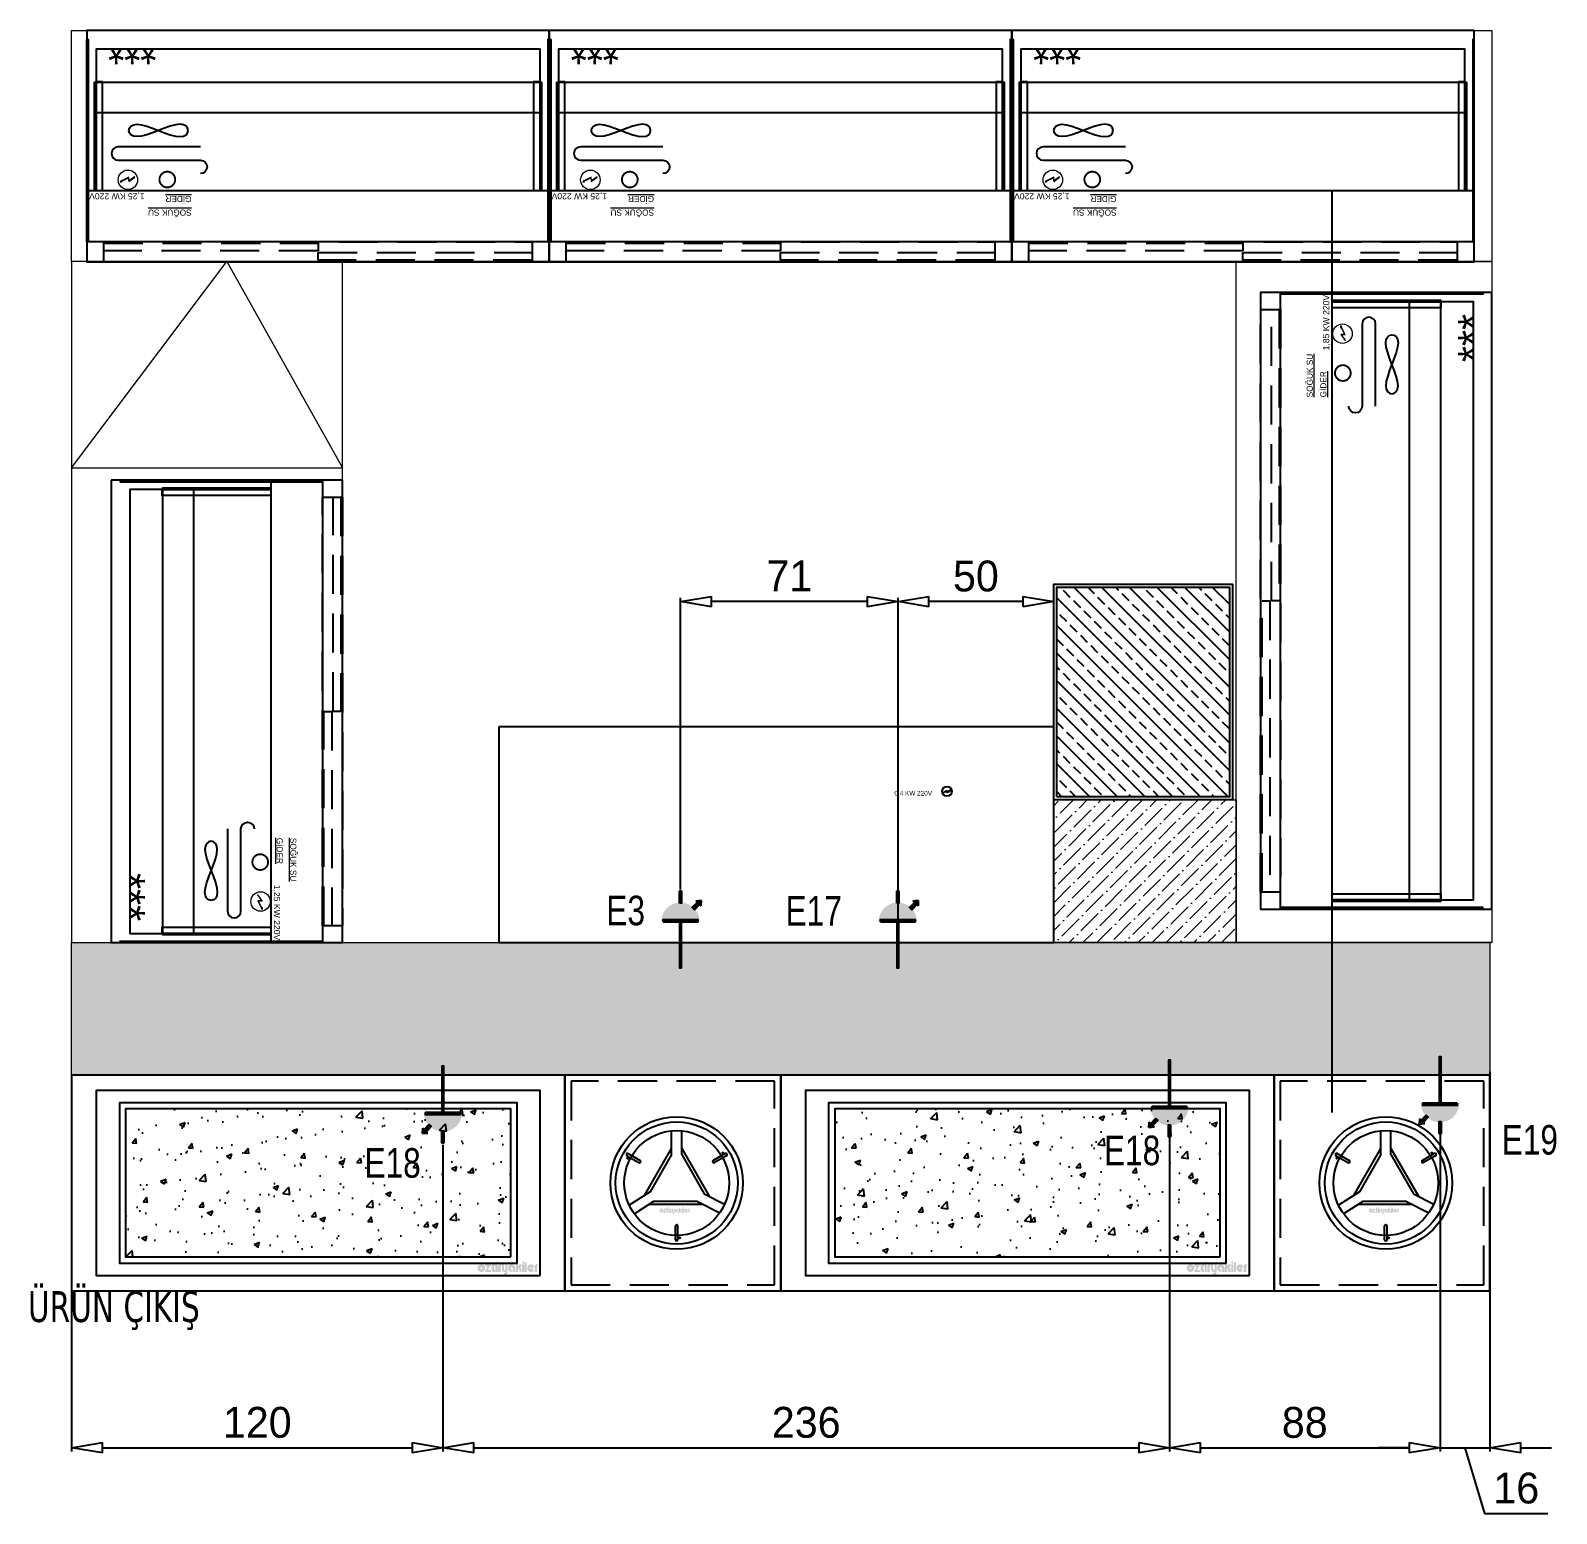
# Model space of a CAD drawing. Header units: millimetres. Extents: x 7703 to 16070, y -6855 to 95.
# Drawn here: x 12751.8 to 13246.8, y -5117.6 to -4636.6 of the extents above; entities that cross this region are included whole.
import ezdxf

# ---------------------------------------------------------------- set-up
doc = ezdxf.new("R2010")
doc.units = ezdxf.units.MM
doc.linetypes.add('DASHED', pattern=[19.05, 12.7, -6.35])
for name, color, linetype in [('Ar-MECH-SHAFT', 4, 'Continuous'), ('Kıtc-002 Çizgi', 7, 'Continuous'), ('Kıtc-010 Elk Tes Yazı', 7, 'Continuous'), ('Kıtc-011 Elk Tes Yazı 001', 1, 'Continuous'), ('Kıtc-012 Elk Tes Ölçü', 1, 'Continuous'), ('Kıtc-014 Elk Tes İşaretler', 1, 'Continuous'), ('Kıtc-016 Su Tes Yazı 001', 5, 'Continuous'), ('Kıtc-019 Su Tes İşaretler', 5, 'Continuous'), ('Kıtc-030 Yer Izgarası Ölçü', 220, 'Continuous'), ('Ozti Cam', 4, 'Continuous'), ('Ozti Cihaz', 30, 'Continuous'), ('Ozti Granit', 1, 'Continuous')]:
    doc.layers.add(name, color=color, linetype=linetype)
doc.layers.add('E_TEFRIS', color=151, linetype='Continuous', lineweight=0)
doc.layers.add('TES_SU', color=150, linetype='Continuous', lineweight=25)
doc.styles.add('01_1', font='HELVL.shx', dxfattribs={"width": 0.7, "height": 1.8})
doc.styles.get("Standard").update_dxf_attribs({"font": 'stylu.ttf', "height": 10})
doc.dimstyles.new('ISO-25', dxfattribs={"dimtxt": 2.5, "dimasz": 5, "dimexe": 1.25, "dimexo": 0.625, "dimtad": 1, "dimdec": 0, "dimtxsty": 'Standard', "dimblk": 'ARCHTICK', "dimcen": 2.5, "dimclrd": 256, "dimclre": 256, "dimclrt": 256, "dimadec": 0, "dimazin": 0, "dimtfac": 1, "dimtdec": 0, "dimtmove": 0, "dimatfit": 3, "dimldrblk": 'ARCHTICK', "dimfxl": 1, "dimlwd": -1, "dimlwe": -1, "dimarcsym": 0})
pattern_1 = [(45, (5522.1086, -5027.4427), (1.683798, 6.1739261), [7.9375, -1.5875, 0, -1.5875])]

# ---------------------------------------------------------------- blocks, each defined once
blk = doc.blocks.new('A$C255A2279')
at = {"layer": 'Kıtc-002 Çizgi', "color": 1}
for p, q in [((95.27, 66.15), (94.3, 65.47)), ((94.32, 65.43), (95.22, 66.06)), ((95.22, 66.06), (95.27, 65.47)), ((95.32, 65.57), (95.27, 66.15)), ((95.27, 65.47), (96.44, 66.08)), ((96.41, 66.13), (95.32, 65.57)), ((96.65, 66.22), (96.36, 66.21)), ((96.36, 66.21), (96.4, 66.14)), ((96.4, 66.14), (96.49, 66)), ((96.44, 66.08), (96.41, 66.13)), ((96.65, 66.22), (96.49, 66))]:
    blk.add_line(p, q, dxfattribs=at)
blk.add_circle((95.4, 65.9), 1.58, dxfattribs=at)
blk.add_text('0,4 KW 220V', height=1.5, dxfattribs=at).set_placement((78.36, 64.51, -10.3))
blk = doc.blocks.new('A$C1E002DF1')
at = {"layer": 'Kıtc-002 Çizgi'}
h = blk.add_hatch(dxfattribs=at)
h.set_pattern_fill('AR-CONC', color=5, scale=0.1)
h.set_pattern_definition([(50, (-7197.608, 134.347), (18.218467, -1.59391), [1.905, -20.955]), (355, (-7197.608, 134.347), (-3.52434, 19.105685), [1.524, -16.76406]), (100.45144, (-7196.09, 134.214), (14.694125, 17.511775), [1.619, -17.809024]), (46.1842, (-7197.608, 139.427), (27.107904, -4.20423), [2.8575, -31.4325]), (96.63556, (-7195.35, 139.076), (23.74041, 24.74261), [2.4285, -26.71356]), (351.18415, (-7197.608, 139.427), (23.74041, 24.74261), [2.286, -25.14597]), (21, (-7195.068, 138.157), (15.16144, -10.22652), [1.905, -20.955]), (326, (-7195.068, 138.157), (6.180203, 18.418797), [1.524, -16.764]), (71.45144, (-7193.805, 137.304), (21.34164, 8.192277), [1.619, -17.808994]), (37.5, (-7197.608, 134.3467), (0.3088603, 8.455504), [0, -16.5608, 0, -17.018, 0, -16.8275]), (7.5, (-7197.608, 134.347), (6.681966, 10.018057), [0, -9.7028, 0, -16.1798, 0, -6.4135]), (327.5, (-7203.272, 134.3467), (13.5590595, -0.5728744), [0, -6.35, 0, -19.812, 0, -26.289]), (317.5, (-7205.812, 134.347), (14.812918, 2.54265), [0, -8.255, 0, -13.1572, 0, -18.669])])
h.paths.add_polyline_path([(9.5, 54), (9.5, 6), (134.5, 6), (134.5, 54)])
at = {"layer": 'Ozti Cihaz'}
h = blk.add_hatch(color=1, dxfattribs=at)
h.paths.add_polyline_path([(128.72, 1.15), (129.34, 1.15), (129.34, 1.79, -0.3832), (129.04, 2.05), (129.04, 2.96), (129.35, 2.96), (129.35, 3.61), (129.03, 3.61), (129.03, 4.24), (128.26, 4.24), (128.26, 1.67, 0.307986)])
h.paths.add_polyline_path([(142.97, 2.77, -0.329812), (143.27, 3.05), (143.27, 3.61), (142.66, 3.61, 0.310703), (142.19, 3.09), (142.19, 1.15), (142.97, 1.15)])
h.paths.add_polyline_path([(125.48, 3.77), (125.48, 4.07), (124.33, 4.07), (124.33, 3.77)])
h.paths.add_polyline_path([(131.13, 2.77, -0.329812), (131.43, 3.05), (131.43, 3.61), (130.82, 3.61, 0.310703), (130.35, 3.09), (130.35, 1.15), (131.13, 1.15)])
h.paths.add_polyline_path([(141.38, 1.86, -0.046305), (141.3, 1.86), (142.08, 2.99, 0.329813), (140.75, 3.58, 0.329813), (139.79, 2.47, 0.329813), (140.57, 1.23, 0.329813), (141.98, 1.62), (141.61, 1.95, -0.046305), (141.54, 1.9, -0.046305), (141.46, 1.87, -0.046305)])
h.paths.add_polyline_path([(141.24, 2.62), (140.84, 2.1, -1.09539)], flags=16)
h.paths.add_polyline_path([(132.7, 3.61), (132.7, 1.98, -0.198912), (132.63, 1.81, -0.198912), (132.46, 1.74, -0.198912), (132.28, 1.81, -0.198912), (132.21, 1.98), (132.21, 3.61), (131.57, 3.61), (131.57, 2.02, 0.123579), (131.67, 1.61, 0.123579), (131.95, 1.29, 0.123579), (132.35, 1.15, 0.123579), (132.77, 1.22, -0.131204), (132.74, 1, -0.131204), (132.61, 0.83, -0.131204), (132.41, 0.75, -0.131204), (132.2, 0.78), (132.2, 0.19, 0.506465), (133.35, 1, 0.010338), (133.35, 1.04), (133.35, 3.61)])
h.paths.add_polyline_path([(137.64, 2.54, 0.040779), (137.48, 2.73, 0.066441), (137.7, 2.88, 0.066441), (137.87, 3.09, 0.066441), (137.98, 3.34, 0.066441), (138.02, 3.61), (137.21, 3.61, -0.063889), (137.17, 3.46, -0.063889), (137.08, 3.32, -0.063889), (136.97, 3.21, -0.063889), (136.83, 3.13), (136.83, 4.24), (136.12, 4.24), (136.12, 1.15), (136.83, 1.15), (136.83, 2.34, -0.063889), (136.97, 2.26, -0.063889), (137.08, 2.15, -0.063889), (137.17, 2.01, -0.063889), (137.21, 1.86), (137.21, 1.15), (137.91, 1.15), (137.91, 1.86, 0.040779), (137.86, 2.1, 0.040779), (137.77, 2.33, 0.040779)])
h.paths.add_polyline_path([(135.18, 3.51, 0.303347), (133.84, 3.25, 0.303347), (133.58, 1.91, 0.303347), (134.71, 1.15), (134.71, 2.04, -0.303347), (134.4, 2.25, -0.303347), (134.48, 2.61, -0.303347), (134.84, 2.69, -0.303347), (135.05, 2.38), (135.05, 1.15), (135.94, 1.15), (135.94, 2.38, 0.303347)])
h.paths.add_polyline_path([(139.65, 1.15), (139.65, 4.24), (139, 4.24), (139, 1.15)])
h.paths.add_polyline_path([(138.49, 3.8, 0.414214), (138.86, 4.17, 0.414214), (138.49, 4.53, 0.414214), (138.12, 4.17, 0.414214)])
h.paths.add_polyline_path([(138.83, 1.15), (138.83, 3.61), (138.13, 3.61), (138.13, 1.15)])
h.paths.add_polyline_path([(129.82, 3.8, 0.414214), (130.19, 4.16, 0.414214), (129.82, 4.53, 0.414214), (129.45, 4.16, 0.414214)])
h.paths.add_polyline_path([(130.19, 1.15), (130.19, 3.61), (129.49, 3.61), (129.49, 1.15)])
h.paths.add_polyline_path([(127.05, 1.8), (128.07, 3.61), (126.16, 3.61), (126.16, 2.87), (126.97, 2.87), (126, 1.15), (128.06, 1.15), (128.06, 1.8)])
h.paths.add_polyline_path([(124.9, 1.15, 0.414214), (126.13, 2.38, 0.414214), (124.9, 3.61, 0.414214), (123.67, 2.38, 0.414214)])
h.paths.add_polyline_path([(124.57, 2.38, -1), (125.24, 2.38, -1)], flags=16)
at = {"layer": 'Ozti Cihaz', "color": 1}
for points in [[(144, 0), (144, 60), (0, 60), (0, 0)], [(136.5, 4), (136.5, 56), (7.5, 56), (7.5, 4)], [(134.5, 6), (134.5, 54), (9.5, 54), (9.5, 6)]]:
    blk.add_lwpolyline(points, close=True, dxfattribs=at)
blk = doc.blocks.new('A$C22CD6C67')
at = {"layer": 'Ozti Cihaz'}
h = blk.add_hatch(color=256, dxfattribs=at)
h.paths.add_polyline_path([(33.27, 25.42), (33.58, 25.42), (33.58, 25.74, -0.3832), (33.43, 25.86), (33.43, 26.32), (33.58, 26.32), (33.58, 26.64), (33.42, 26.64), (33.42, 26.96), (33.04, 26.96), (33.04, 25.67, 0.307986)])
h.paths.add_polyline_path([(40.39, 26.23, -0.329812), (40.54, 26.36), (40.54, 26.65), (40.24, 26.65, 0.310703), (40, 26.39), (40, 25.42), (40.39, 25.42)])
h.paths.add_polyline_path([(31.65, 26.73), (31.65, 26.87), (31.07, 26.87), (31.07, 26.73)])
h.paths.add_polyline_path([(34.47, 26.23, -0.329812), (34.62, 26.36), (34.62, 26.65), (34.32, 26.65, 0.310703), (34.08, 26.39), (34.08, 25.42), (34.47, 25.42)])
h.paths.add_polyline_path([(39.6, 25.77, -0.046305), (39.56, 25.77), (39.95, 26.34, 0.329813), (39.28, 26.63, 0.329813), (38.8, 26.08, 0.329813), (39.19, 25.46, 0.329813), (39.9, 25.65), (39.71, 25.81, -0.046305), (39.68, 25.79, -0.046305), (39.64, 25.78, -0.046305)])
h.paths.add_polyline_path([(39.53, 26.15), (39.33, 25.89, -1.09539)], flags=16)
h.paths.add_polyline_path([(35.26, 26.65), (35.26, 25.83, -0.198912), (35.22, 25.74, -0.198912), (35.13, 25.71, -0.198912), (35.05, 25.74, -0.198912), (35.01, 25.83), (35.01, 26.65), (34.69, 26.65), (34.69, 25.85, 0.123579), (34.74, 25.65, 0.123579), (34.88, 25.49, 0.123579), (35.08, 25.42, 0.123579), (35.29, 25.45, -0.131204), (35.28, 25.34, -0.131204), (35.21, 25.26, -0.131204), (35.11, 25.22, -0.131204), (35, 25.23), (35, 24.94, 0.506465), (35.58, 25.34, 0.010338), (35.58, 25.36), (35.58, 26.65)])
h.paths.add_polyline_path([(37.73, 26.11, 0.040779), (37.64, 26.2, 0.066441), (37.75, 26.28, 0.066441), (37.84, 26.39, 0.066441), (37.89, 26.51, 0.066441), (37.91, 26.65), (37.51, 26.65, -0.063889), (37.49, 26.57, -0.063889), (37.45, 26.5, -0.063889), (37.39, 26.45, -0.063889), (37.32, 26.41), (37.32, 26.96), (36.96, 26.96), (36.96, 25.42), (37.32, 25.42), (37.32, 26.01, -0.063889), (37.39, 25.97, -0.063889), (37.45, 25.92, -0.063889), (37.49, 25.85, -0.063889), (37.51, 25.77), (37.51, 25.42), (37.86, 25.42), (37.86, 25.77, 0.040779), (37.84, 25.89, 0.040779), (37.79, 26.01, 0.040779)])
h.paths.add_polyline_path([(36.5, 26.6, 0.303347), (35.83, 26.47, 0.303347), (35.7, 25.8, 0.303347), (36.26, 25.42), (36.26, 25.86, -0.303347), (36.11, 25.97, -0.303347), (36.15, 26.15, -0.303347), (36.33, 26.19, -0.303347), (36.43, 26.03), (36.43, 25.42), (36.88, 25.42), (36.88, 26.03, 0.303347)])
h.paths.add_polyline_path([(38.73, 25.42), (38.73, 26.96), (38.4, 26.96), (38.4, 25.42)])
h.paths.add_polyline_path([(38.15, 26.74, 0.414214), (38.34, 26.92, 0.414214), (38.15, 27.11, 0.414214), (37.97, 26.92, 0.414214)])
h.paths.add_polyline_path([(38.32, 25.42), (38.32, 26.65), (37.97, 26.65), (37.97, 25.42)])
h.paths.add_polyline_path([(33.82, 26.74, 0.414214), (34, 26.92, 0.414214), (33.82, 27.11, 0.414214), (33.63, 26.92, 0.414214)])
h.paths.add_polyline_path([(34, 25.42), (34, 26.65), (33.65, 26.65), (33.65, 25.42)])
h.paths.add_polyline_path([(32.43, 25.74), (32.94, 26.65), (31.99, 26.65), (31.99, 26.28), (32.39, 26.28), (31.9, 25.42), (32.94, 25.42), (32.94, 25.74)])
h.paths.add_polyline_path([(31.36, 25.42, 0.414214), (31.97, 26.03, 0.414214), (31.36, 26.65, 0.414214), (30.74, 26.03, 0.414214)])
h.paths.add_polyline_path([(31.19, 26.03, -1), (31.53, 26.03, -1)], flags=16)
at = {"layer": 'Ozti Cihaz', "ltscale": 5}
for p, q in [((34.63, 44.19), (34.63, 51.92)), ((37.88, 44.19), (37.88, 51.92)), ((20.53, 44.56), (24.4, 42.32)), ((51.99, 44.56), (48.12, 42.32)), ((20.12, 43.84), (23.99, 41.6)), ((34.63, 44.19), (27.69, 32.16)), ((52.4, 43.84), (48.53, 41.6)), ((27.69, 32.16), (20.87, 27.77)), ((45.19, 31.53), (51.81, 28.12)), ((28.79, 29), (22.53, 24.97)), ((43.01, 29), (50.21, 25.29)), ((35.84, 16.6), (35.84, 21.07)), ((36.68, 16.6), (36.68, 21.07))]:
    blk.add_line(p, q, dxfattribs=at)
for points in [[(25.85, 30.98), (34.63, 46.19)], [(37.88, 46.19), (46.84, 30.68)], [(37.88, 44.19), (45.19, 31.53)], [(44.95, 28), (27.23, 28)], [(43.01, 29), (28.79, 29)]]:
    blk.add_lwpolyline(points, dxfattribs=at)
for centre, radius in [((36.26, 35), 21.5), ((36.26, 35), 19.8), ((36.26, 35), 17), ((51.2, 44.75), 0.188), ((20.35, 43.06), 0.188), ((37.23, 17.19), 0.188)]:
    blk.add_circle(centre, radius, dxfattribs=at)
for centre, start, end in [((20.33, 44.2), 60, 240), ((52.19, 44.2), 300, 120), ((24.2, 41.96), 240, 60), ((48.32, 41.96), 120, 300), ((36.26, 21.07), 0, 180), ((36.26, 16.6), 180, 0)]:
    blk.add_arc(centre, 0.415, start, end, dxfattribs=at)
at = {"layer": 'Ozti Granit'}
blk.add_lwpolyline([(0, 0), (70, 0), (70, 70), (0, 70)], close=True, dxfattribs=at)
at = {"layer": 'Ozti Granit', "linetype": 'DASHED'}
blk.add_lwpolyline([(2, 2), (68, 2), (68, 68), (2, 68)], close=True, dxfattribs=at)
blk = doc.blocks.new('A$C29431E44')
at = {"layer": 'Kıtc-014 Elk Tes İşaretler', "linetype": 'Continuous', "lineweight": 0}
for p, q in [((2.9, 3.66), (0.96, 2.3)), ((0.96, 2.3), (1, 2.21)), ((1, 2.21), (2.81, 3.48)), ((2.81, 3.48), (2.9, 2.31)), ((3, 2.49), (2.9, 3.66)), ((2.9, 2.31), (5.24, 3.52)), ((5.18, 3.62), (3, 2.49)), ((5.66, 3.81), (5.09, 3.77)), ((5.09, 3.77), (5.17, 3.64)), ((5.17, 3.64), (5.34, 3.36)), ((5.24, 3.52), (5.19, 3.62)), ((5.34, 3.36), (5.66, 3.81))]:
    blk.add_line(p, q, dxfattribs=at)
blk.add_circle((3.16, 3.16), 3.16, dxfattribs=at)
blk = doc.blocks.new('v-sg')
at = {"layer": 'TES_SU', "linetype": 'Continuous', "const_width": 1.2}
blk.add_lwpolyline([(-5, 0, 1), (5, 0, 1)], format="xyb", close=True, dxfattribs=at)
blk = doc.blocks.new('A$C243B3E3D')
at = {"color": 30}
for p, q in [((55.37, 0), (55.37, 150)), ((34.05, 31.39), (33.88, 30.24)), ((33.88, 30.24), (34.05, 28.79)), ((34.51, 32.2), (34.05, 31.39)), ((35.15, 32.69), (34.51, 32.2)), ((35.88, 32.86), (35.15, 32.69)), ((36.62, 32.69), (35.88, 32.86)), ((37.26, 32.2), (36.62, 32.69)), ((37.71, 31.39), (37.26, 32.2)), ((37.88, 30.24), (37.71, 31.39)), ((37.71, 28.79), (37.88, 30.24)), ((34.05, 28.79), (34.51, 27.08)), ((34.51, 27.08), (35.15, 25.22)), ((35.15, 25.22), (35.88, 23.27)), ((35.88, 23.27), (36.62, 25.22)), ((36.62, 25.22), (37.26, 27.08)), ((37.26, 27.08), (37.71, 28.79)), ((34.51, 19.46), (35.15, 21.32)), ((35.15, 21.32), (35.88, 23.27)), ((35.88, 23.27), (36.62, 21.32)), ((36.62, 21.32), (37.26, 19.46)), ((33.88, 16.3), (34.05, 17.76)), ((34.05, 15.16), (33.88, 16.3)), ((34.05, 17.76), (34.51, 19.46)), ((34.51, 14.34), (34.05, 15.16)), ((37.26, 19.46), (37.71, 17.76)), ((37.71, 15.16), (37.26, 14.34)), ((37.71, 17.76), (37.88, 16.3)), ((37.88, 16.3), (37.71, 15.16)), ((35.15, 13.85), (34.51, 14.34)), ((35.88, 13.68), (35.15, 13.85)), ((36.62, 13.85), (35.88, 13.68)), ((37.26, 14.34), (36.62, 13.85))]:
    blk.add_line(p, q, dxfattribs=at)
blk.add_lwpolyline([(3.47, 150), (3.47, 0), (78.47, 0), (78.47, 150)], close=True, dxfattribs=at)
for points in [[(71.97, 150), (71.97, 0)], [(55.37, 147), (9.47, 147), (9.47, 3), (55.37, 3)], [(55.37, 145.01), (19.97, 145.01), (19.97, 147.01), (55.37, 147.01)], [(55.37, 2.99), (19.97, 2.99), (19.97, 4.99), (55.37, 4.99)]]:
    blk.add_lwpolyline(points, dxfattribs=at)
at = {"color": 30, "linetype": 'DASHED'}
for points in [[(78.47, 144.5), (78.47, 5.5), (71.97, 5.5), (71.97, 144.5)], [(77.97, 144.5), (77.97, 75), (75.47, 75), (75.47, 144.5)], [(74.97, 75), (74.97, 5.5), (72.47, 5.5), (72.47, 75)]]:
    blk.add_lwpolyline(points, close=True, dxfattribs=at)
at = {"color": 30}
for points in [[(41.19, 36.86), (41.19, 10.19, 1), (45.54, 10.19)], [(45.54, 10.19), (45.54, 36.86, -1), (49.88, 36.86)]]:
    blk.add_lwpolyline(points, format="xyb", dxfattribs=at)
at = {"layer": 'Ozti Cam', "color": 30}
blk.add_line((30.17, 147.5), (30.17, 2.5), dxfattribs=at)
for points in [[(6.4, 150), (6.4, 149.5), (71.97, 149.5), (71.97, 150)], [(6.4, 0), (6.4, 0.5), (71.97, 0.5), (71.97, 0)]]:
    blk.add_lwpolyline(points, close=True, dxfattribs=at)
blk.add_lwpolyline([(55.37, 2.5), (20.17, 2.5), (20.17, 147.5), (55.37, 147.5)], dxfattribs=at)
at = {"layer": 'Kıtc-014 Elk Tes İşaretler', "color": 30, "rotation": 270}
blk.add_blockref('A$C29431E44', (48.74, 16.5), dxfattribs=at)
at = {"layer": 'Kıtc-019 Su Tes İşaretler', "color": 30, "linetype": 'Continuous', "xscale": 0.5098698804018752, "yscale": 0.5098698804018752, "zscale": 0.5098698804018752, "rotation": 270}
blk.add_blockref('v-sg', (51.8, 26.12), dxfattribs=at)
at = {"layer": 'Kıtc-002 Çizgi', "color": 30}
blk.add_text('***', height=10, rotation=270, dxfattribs=at).set_placement((4.46, 22.56))
at = {"layer": 'Kıtc-011 Elk Tes Yazı 001', "color": 30, "lineweight": 15, "insert": (58.22, 18.77), "char_height": 2, "attachment_point": 1, "rotation": 270}
blk.add_mtext_dynamic_manual_height_columns('{\\f@Arial Unicode MS|b0|i0|c162|p34;1,25 KW 220V }', width=40.7179, gutter_width=50, heights=[0], dxfattribs=at)
at = {"layer": 'Kıtc-016 Su Tes Yazı 001', "color": 30, "lineweight": 5, "char_height": 2, "attachment_point": 1, "rotation": 270}
for s, insert in [('{\\L\\C5;GİDER}', (59.12, 33.99)), ('{\\L\\C5;SOĞUK SU}', (63.53, 33.99))]:
    blk.add_mtext_dynamic_manual_height_columns(s, width=14.9424, gutter_width=50, heights=[0], dxfattribs=dict(at, insert=insert))
blk = doc.blocks.new('A$C1BF13A36')
at = {"color": 30}
for p, q in [((23.1, 200), (23.1, 0)), ((40.59, 183.7), (40.76, 184.84)), ((40.76, 182.24), (40.59, 183.7)), ((40.76, 184.84), (41.21, 185.66)), ((41.21, 185.66), (41.85, 186.15)), ((41.85, 186.15), (42.59, 186.32)), ((42.59, 186.32), (43.32, 186.15)), ((43.32, 186.15), (43.97, 185.66)), ((43.97, 185.66), (44.42, 184.84)), ((44.42, 184.84), (44.59, 183.7)), ((44.59, 183.7), (44.42, 182.24)), ((41.21, 180.54), (40.76, 182.24)), ((41.85, 178.68), (41.21, 180.54)), ((42.59, 176.73), (41.85, 178.68)), ((43.32, 178.68), (42.59, 176.73)), ((43.97, 180.54), (43.32, 178.68)), ((44.42, 182.24), (43.97, 180.54)), ((41.85, 174.78), (41.21, 172.92)), ((42.59, 176.73), (41.85, 174.78)), ((43.32, 174.78), (42.59, 176.73)), ((43.97, 172.92), (43.32, 174.78)), ((40.76, 171.21), (40.59, 169.76)), ((40.59, 169.76), (40.76, 168.61)), ((41.21, 172.92), (40.76, 171.21)), ((40.76, 168.61), (41.21, 167.8)), ((44.42, 171.21), (43.97, 172.92)), ((43.97, 167.8), (44.42, 168.61)), ((44.59, 169.76), (44.42, 171.21)), ((44.42, 168.61), (44.59, 169.76)), ((41.21, 167.8), (41.85, 167.31)), ((41.85, 167.31), (42.59, 167.14)), ((42.59, 167.14), (43.32, 167.31)), ((43.32, 167.31), (43.97, 167.8))]:
    blk.add_line(p, q, dxfattribs=at)
blk.add_lwpolyline([(75, 0), (75, 200), (0, 200), (0, 0)], close=True, dxfattribs=at)
for points in [[(6.5, 0), (6.5, 200)], [(23.1, 197.01), (58.5, 197.01), (58.5, 195.01), (23.1, 195.01)], [(23.1, 3), (69, 3), (69, 197), (23.1, 197)], [(23.1, 4.99), (58.5, 4.99), (58.5, 2.99), (23.1, 2.99)]]:
    blk.add_lwpolyline(points, dxfattribs=at)
at = {"color": 30, "linetype": 'DASHED'}
for points in [[(0, 5.5), (0, 194.5), (6.5, 194.5), (6.5, 5.5)], [(3.5, 100), (3.5, 194.5), (6, 194.5), (6, 100)], [(0.5, 5.5), (0.5, 100), (3, 100), (3, 5.5)]]:
    blk.add_lwpolyline(points, close=True, dxfattribs=at)
at = {"color": 30}
for points in [[(32.94, 189.81), (32.94, 163.14, -1), (28.59, 163.14)], [(37.28, 163.14), (37.28, 189.81, 1), (32.94, 189.81)]]:
    blk.add_lwpolyline(points, format="xyb", dxfattribs=at)
at = {"layer": 'Ozti Cam', "color": 30}
blk.add_line((48.3, 2.5), (48.3, 197.5), dxfattribs=at)
for points in [[(72.07, 200), (72.07, 199.5), (6.5, 199.5), (6.5, 200)], [(72.07, 0), (72.07, 0.5), (6.5, 0.5), (6.5, 0)]]:
    blk.add_lwpolyline(points, close=True, dxfattribs=at)
blk.add_lwpolyline([(23.1, 197.5), (58.3, 197.5), (58.3, 2.5), (23.1, 2.5)], dxfattribs=at)
at = {"layer": 'Kıtc-014 Elk Tes İşaretler', "color": 30, "rotation": 89.99999999999999}
blk.add_blockref('A$C29431E44', (29.73, 183.5), dxfattribs=at)
at = {"layer": 'Kıtc-019 Su Tes İşaretler', "color": 30, "linetype": 'Continuous', "xscale": 0.5098698804018752, "yscale": 0.5098698804018752, "zscale": 0.5098698804018752, "rotation": 89.99999999999999}
blk.add_blockref('v-sg', (26.67, 173.88), dxfattribs=at)
at = {"layer": 'Kıtc-002 Çizgi', "color": 30}
blk.add_text('***', height=10, rotation=90, dxfattribs=at).set_placement((74.02, 177.44))
at = {"layer": 'Kıtc-011 Elk Tes Yazı 001', "color": 30, "lineweight": 15, "insert": (20.25, 181.23), "char_height": 2, "attachment_point": 1, "rotation": 90}
blk.add_mtext_dynamic_manual_height_columns('{\\f@Arial Unicode MS|b0|i0|c162|p34;1,85 KW 220V }', width=40.7179, gutter_width=50, heights=[0], dxfattribs=at)
at = {"layer": 'Kıtc-016 Su Tes Yazı 001', "color": 30, "lineweight": 5, "char_height": 2, "attachment_point": 1, "rotation": 90}
for s, insert in [('{\\L\\C5;SOĞUK SU}', (14.94, 166.01)), ('{\\L\\C5;GİDER}', (19.35, 166.01))]:
    blk.add_mtext_dynamic_manual_height_columns(s, width=14.9424, gutter_width=50, heights=[0], dxfattribs=dict(at, insert=insert))
blk = doc.blocks.new('_ClosedBlank')
at = {"color": 0, "linetype": 'ByBlock', "lineweight": -2}
for p, q in [((-1, 0.167), (0, 0)), ((-1, 0.167), (-1, -0.167)), ((0, 0), (-1, -0.167))]:
    blk.add_line(p, q, dxfattribs=at)
blk = doc.blocks.new('*D164')
at = {"layer": 'Defpoints', "color": 0, "transparency": 16777216}
for p in [(13033.23, -4821.86), (13033.23, -4932.45, 0), (13083.67, -4932.45, 0)]:
    blk.add_point(p, dxfattribs=at)
at = {"layer": 'Kıtc-012 Elk Tes Ölçü', "transparency": 16777216}
for p, q in [((13033.23, -4931.83), (13033.23, -4820.61)), ((13083.67, -4931.83), (13083.67, -4820.61)), ((13073.67, -4821.86), (13043.23, -4821.86))]:
    blk.add_line(p, q, dxfattribs=at)
at = {"layer": 'Kıtc-012 Elk Tes Ölçü', "transparency": 16777216, "xscale": 10, "yscale": 10, "zscale": 10, "rotation": 180}
blk.add_blockref('_ClosedBlank', (13033.23, -4821.86), dxfattribs=at)
at = {"layer": 'Kıtc-012 Elk Tes Ölçü', "transparency": 16777216, "xscale": 10, "yscale": 10, "zscale": 10}
blk.add_blockref('_ClosedBlank', (13083.67, -4821.86), dxfattribs=at)
at = {"layer": 'Kıtc-012 Elk Tes Ölçü', "transparency": 16777216, "insert": (13058.45, -4813.61), "char_height": 10, "attachment_point": 5}
blk.add_mtext('50', dxfattribs=at)
blk = doc.blocks.new('A$C78E614D5')
at = {"layer": 'Kıtc-014 Elk Tes İşaretler'}
h = blk.add_hatch(color=256, dxfattribs=at)
edge = h.paths.add_edge_path()
edge.add_line((15.01, 0.43), (15.01, 1.06))
edge.add_ellipse((15.01, 6.66), major_axis=(-3.96, 3.96), ratio=1, start_angle=135, end_angle=315)
edge.add_line((15.01, 12.25), (15.01, 12.88))
edge.add_ellipse((15.01, 6.66), major_axis=(-4.4, -4.4), ratio=1, start_angle=45, end_angle=225, ccw=False)
h = blk.add_hatch(color=256, dxfattribs=at)
h.paths.add_polyline_path([(15.02, 12.24), (15.76, 12.24), (15.76, 1.05), (15.02, 1.05)])
edge = h.paths.add_edge_path(flags=17)
edge.add_line((15.76, 12.24), (15.76, 1.05))
edge.add_line((15.02, 12.24), (15.02, 1.05))
for points in [[(15.02, 6.34), (15.76, 6.34), (15.76, 6.97), (15.02, 6.97)], [(21.69, 1.74), (21.26, 1.28), (20.57, 0.55), (20.13, 0.09), (21.87, 0)]]:
    blk.add_hatch(color=256, dxfattribs=at).paths.add_polyline_path(points)
h = blk.add_hatch(color=256, dxfattribs=at)
h.paths.add_polyline_path([(21.04, 6.97), (24.88, 6.97), (24.88, 6.34), (21.04, 6.34)], flags=16)
edge = h.paths.add_edge_path(flags=17)
edge.add_line((24.88, 6.34), (21.07, 6.34))
edge.add_line((24.88, 6.97), (21.04, 6.97))
edge.add_line((24.88, 6.34), (24.88, 6.97))
at = {"layer": 'Kıtc-014 Elk Tes İşaretler', "extrusion": (0, 0, -1)}
blk.add_hatch(color=256, dxfattribs=at).paths.add_polyline_path([(-18.91, 2.13), (-19.6, 2.85), (-21.26, 1.28), (-20.57, 0.55)])
at = {"layer": 'Kıtc-014 Elk Tes İşaretler'}
for p, q in [((15.02, 12.24), (15.02, 1.05)), ((15.76, 12.24), (15.76, 1.05)), ((24.88, 6.97), (21.04, 6.97)), ((24.88, 6.34), (21.07, 6.34)), ((18.91, 2.13), (20.57, 0.55)), ((19.6, 2.85), (21.26, 1.28)), ((20.57, 0.55), (21.26, 1.28))]:
    blk.add_line(p, q, dxfattribs=at)
at = {"layer": 'Kıtc-014 Elk Tes İşaretler', "extrusion": (0, 0, -1)}
for p, q in [((20.57, 0.55), (20.13, 0.09)), ((21.87, 0), (20.13, 0.09)), ((21.69, 1.74), (21.26, 1.28)), ((21.87, 0), (21.69, 1.74))]:
    blk.add_line(p, q, dxfattribs=at)
at = {"layer": 'Kıtc-014 Elk Tes İşaretler'}
for points in [[(15.02, 12.24), (15.76, 12.24), (15.76, 1.05), (15.02, 1.05)], [(21.04, 6.97), (24.88, 6.97), (24.88, 6.34), (21.04, 6.34)]]:
    blk.add_lwpolyline(points, close=True, dxfattribs=at)
for points in [[(15.76, 6.97), (0, 6.97), (0, 6.34), (15.76, 6.34)], [(24.88, 6.34), (24.88, 6.97)]]:
    blk.add_lwpolyline(points, dxfattribs=at)
at = {"layer": 'Kıtc-014 Elk Tes İşaretler', "extrusion": (0, 0, -1)}
for points in [[(-18.91, 2.13), (-19.6, 2.85), (-19.6, 2.85), (-18.91, 2.13)], [(-18.91, 2.13), (-19.6, 2.85), (-21.26, 1.28), (-20.57, 0.55)]]:
    blk.add_lwpolyline(points, close=True, dxfattribs=at)
blk = doc.blocks.new('A$C613035E7')
at = {"layer": 'Kıtc-002 Çizgi'}
blk.add_blockref('A$C78E614D5', (0, 0), dxfattribs=at)
blk = doc.blocks.new('A$C0CEA1DDE')
at = {"layer": 'Kıtc-014 Elk Tes İşaretler'}
blk.add_hatch(color=256, dxfattribs=at).paths.add_polyline_path([(15.02, 6.34), (15.02, 6.97), (0, 6.97), (0, 6.34)])
blk.add_blockref('A$C613035E7', (0, 0), dxfattribs=at)
blk = doc.blocks.new('A$C2D20552D')
at = {"layer": 'Kıtc-002 Çizgi'}
blk.add_blockref('A$C0CEA1DDE', (0, 0), dxfattribs=at)
blk = doc.blocks.new('*D165')
at = {"layer": 'Defpoints', "color": 0, "transparency": 16777216}
for p in [(12962.64, -4821.86), (12962.64, -4915.79), (13033.23, -4932.45, 0)]:
    blk.add_point(p, dxfattribs=at)
at = {"layer": 'Kıtc-012 Elk Tes Ölçü', "transparency": 16777216}
for p, q in [((12962.64, -4915.17), (12962.64, -4820.61)), ((13033.23, -4931.83), (13033.23, -4820.61)), ((13023.23, -4821.86), (12972.64, -4821.86))]:
    blk.add_line(p, q, dxfattribs=at)
at = {"layer": 'Kıtc-012 Elk Tes Ölçü', "transparency": 16777216, "xscale": 10, "yscale": 10, "zscale": 10, "rotation": 180}
blk.add_blockref('_ClosedBlank', (12962.64, -4821.86), dxfattribs=at)
at = {"layer": 'Kıtc-012 Elk Tes Ölçü', "transparency": 16777216, "xscale": 10, "yscale": 10, "zscale": 10}
blk.add_blockref('_ClosedBlank', (13033.23, -4821.86), dxfattribs=at)
at = {"layer": 'Kıtc-012 Elk Tes Ölçü', "transparency": 16777216, "insert": (12997.94, -4813.5), "char_height": 10, "attachment_point": 5}
blk.add_mtext('71', dxfattribs=at)
blk = doc.blocks.new('*D166')
at = {"layer": 'Defpoints', "color": 0, "transparency": 16777216}
for p in [(12765.14, -4975.4, 0), (12885.59, -4997.4, 0), (12885.59, -5096.28)]:
    blk.add_point(p, dxfattribs=at)
at = {"layer": 'Kıtc-012 Elk Tes Ölçü', "transparency": 16777216}
for p, q in [((12765.14, -4976.02), (12765.14, -5097.53)), ((12885.59, -4998.03), (12885.59, -5097.53)), ((12775.14, -5096.28), (12875.59, -5096.28))]:
    blk.add_line(p, q, dxfattribs=at)
at = {"layer": 'Kıtc-012 Elk Tes Ölçü', "transparency": 16777216, "xscale": 10, "yscale": 10, "zscale": 10, "rotation": 180}
blk.add_blockref('_ClosedBlank', (12765.14, -5096.28), dxfattribs=at)
at = {"layer": 'Kıtc-012 Elk Tes Ölçü', "transparency": 16777216, "xscale": 10, "yscale": 10, "zscale": 10}
blk.add_blockref('_ClosedBlank', (12885.59, -5096.28), dxfattribs=at)
at = {"layer": 'Kıtc-012 Elk Tes Ölçü', "transparency": 16777216, "insert": (12825.37, -5088.1), "char_height": 10, "attachment_point": 5}
blk.add_mtext('120', dxfattribs=at)
blk = doc.blocks.new('*D167')
at = {"layer": 'Defpoints', "color": 0, "transparency": 16777216}
for p in [(12885.59, -4997.4, 0), (13121.24, -4995.23), (13121.24, -5096.28)]:
    blk.add_point(p, dxfattribs=at)
at = {"layer": 'Kıtc-012 Elk Tes Ölçü', "transparency": 16777216}
for p, q in [((12885.59, -4998.03), (12885.59, -5097.53)), ((13121.24, -4995.86), (13121.24, -5097.53)), ((12895.59, -5096.28), (13111.24, -5096.28))]:
    blk.add_line(p, q, dxfattribs=at)
at = {"layer": 'Kıtc-012 Elk Tes Ölçü', "transparency": 16777216, "xscale": 10, "yscale": 10, "zscale": 10, "rotation": 180}
blk.add_blockref('_ClosedBlank', (12885.59, -5096.28), dxfattribs=at)
at = {"layer": 'Kıtc-012 Elk Tes Ölçü', "transparency": 16777216, "xscale": 10, "yscale": 10, "zscale": 10}
blk.add_blockref('_ClosedBlank', (13121.24, -5096.28), dxfattribs=at)
at = {"layer": 'Kıtc-012 Elk Tes Ölçü', "transparency": 16777216, "insert": (13003.41, -5088.09), "char_height": 10, "attachment_point": 5}
blk.add_mtext('236', dxfattribs=at)
blk = doc.blocks.new('*D168')
at = {"layer": 'Defpoints', "color": 0, "transparency": 16777216}
for p in [(13121.24, -4995.23), (13208.98, -4994.09), (13208.98, -5096.28)]:
    blk.add_point(p, dxfattribs=at)
at = {"layer": 'Kıtc-012 Elk Tes Ölçü', "transparency": 16777216}
for p, q in [((13121.24, -4995.86), (13121.24, -5097.53)), ((13208.98, -4994.71), (13208.98, -5097.53)), ((13131.24, -5096.28), (13198.98, -5096.28))]:
    blk.add_line(p, q, dxfattribs=at)
at = {"layer": 'Kıtc-012 Elk Tes Ölçü', "transparency": 16777216, "xscale": 10, "yscale": 10, "zscale": 10, "rotation": 180}
blk.add_blockref('_ClosedBlank', (13121.24, -5096.28), dxfattribs=at)
at = {"layer": 'Kıtc-012 Elk Tes Ölçü', "transparency": 16777216, "xscale": 10, "yscale": 10, "zscale": 10}
blk.add_blockref('_ClosedBlank', (13208.98, -5096.28), dxfattribs=at)
at = {"layer": 'Kıtc-012 Elk Tes Ölçü', "transparency": 16777216, "insert": (13165.11, -5088.11), "char_height": 10, "attachment_point": 5}
blk.add_mtext('88', dxfattribs=at)
blk = doc.blocks.new('*D169')
at = {"layer": 'Defpoints', "color": 0, "transparency": 16777216}
for p in [(13225.14, -4973.77, 0), (13208.98, -4994.09), (13225.14, -5096.28)]:
    blk.add_point(p, dxfattribs=at)
at = {"layer": 'Kıtc-012 Elk Tes Ölçü', "transparency": 16777216}
for p, q in [((13225.14, -4974.39), (13225.14, -5097.53)), ((13208.98, -4994.71), (13208.98, -5097.53)), ((13198.98, -5096.28), (13188.98, -5096.28)), ((13208.98, -5096.28), (13225.14, -5096.28)), ((13208.98, -5096.28), (13225.14, -5096.28)), ((13217.06, -5096.28), (13223.46, -5117.59)), ((13235.14, -5096.28), (13245.14, -5096.28)), ((13223.46, -5117.59), (13243.96, -5117.59))]:
    blk.add_line(p, q, dxfattribs=at)
at = {"layer": 'Kıtc-012 Elk Tes Ölçü', "transparency": 16777216, "xscale": 10, "yscale": 10, "zscale": 10}
blk.add_blockref('_ClosedBlank', (13208.98, -5096.28), dxfattribs=at)
at = {"layer": 'Kıtc-012 Elk Tes Ölçü', "transparency": 16777216, "xscale": 10, "yscale": 10, "zscale": 10, "rotation": 180}
blk.add_blockref('_ClosedBlank', (13225.14, -5096.28), dxfattribs=at)
at = {"layer": 'Kıtc-012 Elk Tes Ölçü', "transparency": 16777216, "insert": (13233.71, -5109.4), "char_height": 10, "attachment_point": 5}
blk.add_mtext('16', dxfattribs=at)

msp = doc.modelspace()

# ---------------------------------------------------------------- hatches: boundary and pattern name
h = msp.add_hatch()
h.set_pattern_fill('ANSI33', color=256, angle=90)
h.set_pattern_definition([(135, (19646.8946, 4036.2874), (-4.490128, -4.490128), []), (135, (19646.8946, 4040.7776), (-4.490128, -4.490128), [3.175, -1.5875])])
h.paths.add_polyline_path([(13084.67, -4885.14), (13140.67, -4885.14), (13140.67, -4817.14), (13084.67, -4817.14)])
at = {"layer": 'E_TEFRIS'}
h = msp.add_hatch(dxfattribs=at)
h.set_pattern_fill('ANSI36', color=142)
h.set_pattern_definition(pattern_1)
h.paths.add_polyline_path([(13083.67, -4886.14), (13142.86, -4886.14), (13142.86, -4932.45), (13083.67, -4932.45)])
h = msp.add_hatch(dxfattribs=at)
h.set_pattern_fill('ANSI36', color=142)
h.set_pattern_definition(pattern_1)
h.paths.add_polyline_path([(13225.14, -4932.45), (13225.14, -4975.4), (12765.07, -4975.4), (12765.07, -4932.45)])

# ---------------------------------------------------------------- linework, layer by layer
for points in [[(13083.67, -4886.14), (13083.67, -4816.14), (13141.67, -4816.14), (13141.67, -4886.14)], [(13084.67, -4885.14), (13084.67, -4817.14), (13140.67, -4817.14), (13140.67, -4885.14)], [(13084.67, -4885.14), (13084.67, -4817.14), (13140.67, -4817.14), (13140.67, -4885.14)]]:
    msp.add_lwpolyline(points, close=True)
at = {"color": 251, "linetype": 'ByBlock'}
msp.add_lwpolyline([(13083.67, -4816.14), (13141.67, -4816.14), (13141.67, -4886.14), (13083.67, -4886.14)], close=True, dxfattribs=at)
at = {"layer": 'E_TEFRIS'}
msp.add_line((12765.07, -4778.45, 0), (12853, -4778.45, 0), dxfattribs=at)
at = {"layer": 'E_TEFRIS', "color": 142, "elevation": 0}
for points in [[(12765.07, -4636.63), (13225.79, -4636.63), (13225.79, -4711.56), (12765.07, -4711.56)], [(12765.07, -4711.56), (12765.07, -4932.45), (12853, -4932.45), (12853, -4711.56)], [(13225.79, -4711.56), (13225.79, -4932.45), (13142.86, -4932.45), (13142.86, -4711.56)], [(13225.79, -4711.56), (13225.79, -4932.45), (13142.86, -4932.45), (13142.86, -4711.56)], [(13225.14, -4932.45), (13225.14, -4975.4), (12765.07, -4975.4), (12765.07, -4932.45)], [(13225.14, -4932.45), (13225.14, -4975.4), (12765.07, -4975.4), (12765.07, -4932.45)]]:
    msp.add_lwpolyline(points, close=True, dxfattribs=at)
msp.add_lwpolyline([(12765.07, -4778.45), (12815.54, -4711.56), (12853, -4778.45)], dxfattribs=at)
at = {"layer": 'E_TEFRIS', "color": 142}
msp.add_lwpolyline([(13083.67, -4886.14), (13142.86, -4886.14), (13142.86, -4932.45), (13083.67, -4932.45)], close=True, dxfattribs=at)
at = {"layer": 'Kıtc-002 Çizgi', "elevation": 0}
msp.add_lwpolyline([(12903.67, -4862.45), (12903.67, -4932.45), (13083.67, -4932.45), (13083.67, -4862.45)], close=True, dxfattribs=at)
at = {"layer": 'Kıtc-002 Çizgi', "color": 30, "elevation": 0}
for points in [[(12765.14, -5045.4), (12925.14, -5045.4), (12925.14, -4975.4), (12765.14, -4975.4)], [(12995.14, -5045.4), (13155.14, -5045.4), (13155.14, -4975.4), (12995.14, -4975.4)]]:
    msp.add_lwpolyline(points, close=True, dxfattribs=at)
at = {"layer": 'Kıtc-030 Yer Izgarası Ölçü'}
msp.add_line((13173.89, -4688.53, 0), (13173.89, -4987.5, 0), dxfattribs=at)

# ---------------------------------------------------------------- block references
msp.add_blockref('A$C255A2279', (12953.65, -4949.25))
at = {"layer": 'Kıtc-002 Çizgi'}
for name, p, rotation in [('A$C243B3E3D', (12770.07, -4633.16, 0), 270), ('A$C243B3E3D', (12920.07, -4633.16, 0), 270), ('A$C243B3E3D', (13070.07, -4633.16, 0), 270), ('A$C2D20552D', (12969.3, -4940.67, 0), 89.99999999999999), ('A$C2D20552D', (13039.77, -4940.67, 0), 89.99999999999999), ('A$C2D20552D', (12878.93, -4972.52, 0), 270), ('A$C2D20552D', (13114.59, -4970.53), 270), ('A$C2D20552D', (13202.33, -4969.46), 270)]:
    msp.add_blockref(name, p, dxfattribs=dict(at, rotation=rotation))
for name, p in [('A$C1BF13A36', (13150.79, -4921.6, 0)), ('A$C243B3E3D', (12774.53, -4932.45, 0)), ('A$C22CD6C67', (12925.14, -5045.4, 0)), ('A$C22CD6C67', (13155.14, -5045.4, 0)), ('A$C1E002DF1', (12773.14, -5040.4, 0)), ('A$C1E002DF1', (13003.14, -5040.4, 0))]:
    msp.add_blockref(name, p, dxfattribs=at)

# ---------------------------------------------------------------- texts
at = {"layer": 'Ar-MECH-SHAFT', "ltscale": 0.1, "insert": (12806.71, -5058.13), "char_height": 10, "width": 130.8404, "attachment_point": 9, "style": '01_1'}
msp.add_mtext('{\\fVerdana|b0|i0|c162|p34;\\C224;ÜRÜN ÇIKIŞ}', dxfattribs=at)
at = {"layer": 'Kıtc-010 Elk Tes Yazı', "width": 0.8}
for s, p in [('E3', (12938.56, -4926.82, 0)), ('E17', (12996.72, -4926.94, 0)), ('E19', (13228.97, -5001.19, 0)), ('E18', (13099.98, -5004.64, 0)), ('E18', (12860.12, -5008.69, 0))]:
    msp.add_text(s, height=9.6, dxfattribs=at).set_placement(p)

# ---------------------------------------------------------------- dimensions: what is measured, and where the dimension line sits
at = {"layer": 'Kıtc-012 Elk Tes Ölçü'}
for base, p1, p2, override, picture, middle in [((12962.64, -4821.86), (13033.23, -4932.45, 0), (12962.64, -4915.79), {"dimtxt": 10, "dimasz": 10, "dimgap": 3, "dimblk": 'ClosedBlank', "dimcen": 5, "dimtmove": 1, "dimldrblk": 'ClosedBlank', "dimfxl": 0, "dimtfillclr": 256}, '*D165', (12997.94, -4813.5)), ((13033.23, -4821.86), (13083.67, -4932.45, 0), (13033.23, -4932.45, 0), {"dimtxt": 10, "dimasz": 10, "dimgap": 3, "dimblk": 'ClosedBlank', "dimcen": 5, "dimldrblk": 'ClosedBlank', "dimfxl": 0, "dimtfillclr": 256}, '*D164', (13058.45, -4813.61)), ((13225.14, -5096.28), (13208.98, -4994.09), (13225.14, -4973.77, 0), {"dimtxt": 10, "dimasz": 10, "dimgap": 3, "dimblk": 'ClosedBlank', "dimcen": 5, "dimtmove": 1, "dimldrblk": 'ClosedBlank', "dimfxl": 0, "dimtfillclr": 256}, '*D169', (13226.46, -5109.4)), ((12885.59, -5096.28), (12765.14, -4975.4, 0), (12885.59, -4997.4, 0), {"dimtxt": 10, "dimasz": 10, "dimgap": 3, "dimblk": 'ClosedBlank', "dimcen": 5, "dimldrblk": 'ClosedBlank', "dimfxl": 0, "dimtfillclr": 256}, '*D166', (12825.37, -5088.1)), ((13121.24, -5096.28), (12885.59, -4997.4, 0), (13121.24, -4995.23), {"dimtxt": 10, "dimasz": 10, "dimgap": 3, "dimblk": 'ClosedBlank', "dimcen": 5, "dimtmove": 1, "dimldrblk": 'ClosedBlank', "dimfxl": 0, "dimtfillclr": 256}, '*D167', (13003.41, -5088.09)), ((13208.98, -5096.28), (13121.24, -4995.23), (13208.98, -4994.09), {"dimtxt": 10, "dimasz": 10, "dimgap": 3, "dimblk": 'ClosedBlank', "dimcen": 5, "dimtmove": 1, "dimldrblk": 'ClosedBlank', "dimfxl": 0, "dimtfillclr": 256}, '*D168', (13165.11, -5088.11))]:
    dim = msp.add_linear_dim(base=base, p1=p1, p2=p2, dimstyle='ISO-25', override=override, dxfattribs=at)
    dim.commit()
    dim.dimension.update_dxf_attribs({"geometry": picture, "text_midpoint": middle})

doc.saveas('drawing.dxf')
